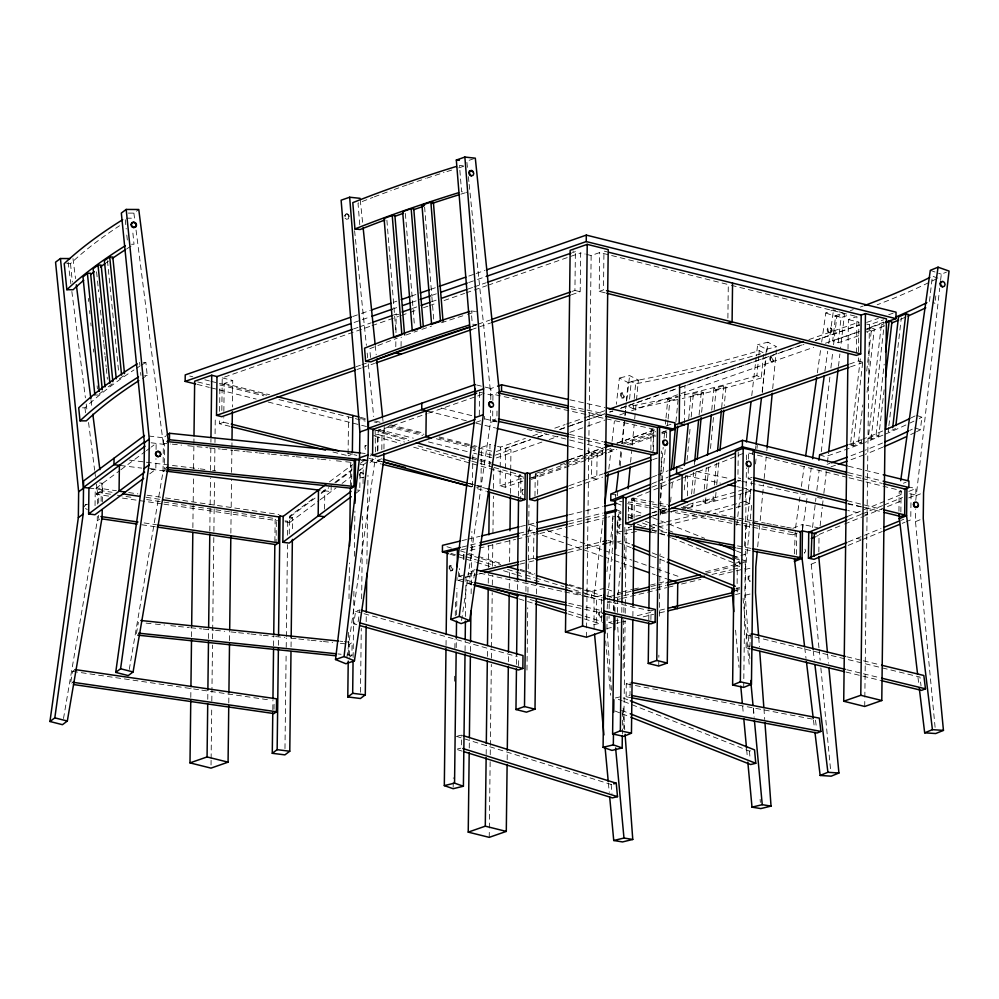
<?xml version="1.0" encoding="UTF-8"?>
<svg xmlns="http://www.w3.org/2000/svg" width="999" height="999" viewBox="0 0 999 999"><rect width="100%" height="100%" fill="white"/><g stroke="black" fill="none" stroke-linecap="round" stroke-linejoin="round"><path stroke-width="0.75" stroke-dasharray="5 3.75" d="M95.042 505.606L95.255 488.861L119.605 470.679M108.641 496.091L96.366 494.305L96.453 487.837L116.396 490.746M63.499 718.556L97.253 520.841L97.303 516.271M97.452 504.07L97.59 493.394L96.404 484.14M98.489 518.356L98.526 515.309M98.676 503.134L98.801 492.482L111.151 494.305M101.111 501.323L101.236 490.659L112.05 492.257M102.31 501.96L102.535 483.279L99.625 482.929M149.738 473.826L155.832 469.28L155.956 458.628M156.069 449.488L156.144 443.406L151.274 447.04M129.271 669.455L163.024 471.753L163.436 437.824L165.871 436.014M190.797 697.464L190.909 688.111M191.546 636.7L191.658 627.347M192.869 527.647L193.506 476.236M193.594 468.444L193.881 445.079M193.906 443.519L193.956 438.848M207.767 699.3L207.879 689.947M208.516 638.536L208.629 629.195M209.827 531.043L210.477 478.071M210.564 470.279L210.839 448.476M210.914 442.245L210.951 439.123M211.039 764.997L211.089 760.326M211.114 758.765L211.738 707.354M211.813 701.123L212.5 645.042M212.575 638.811L213.811 537.549M213.886 531.318L214.523 479.907M214.635 470.554L214.897 448.738M214.972 442.507L215.285 417.582M230.045 426.386L219.455 423.751L219.505 419.093M219.605 411.338L219.93 384.94L263.811 395.854M221.828 410.464L222.228 377.859L370.592 326.149M219.455 423.751L223.726 422.265L223.776 417.607M223.851 411.401L224.201 383.454L232.73 380.482L232.405 406.955M228.783 702.971L228.908 693.618M229.545 640.646L229.67 631.306M230.869 533.154L231.506 480.182M231.606 472.39L231.893 449.026M231.905 447.465L231.968 442.794M272.814 709.69L272.927 700.349M273.601 645.829L273.714 636.475M274.875 541.458L275.137 519.655L276.348 518.743L276.061 543.094M274.026 709.265L274.138 700.636M278.434 645.304L278.521 637.512M284.977 748.638L286.139 653.621M286.214 647.389L286.326 638.049M286.351 636.488L287.475 544.58M287.587 535.239L287.762 521.216L292.632 517.582L292.457 531.605M289.273 533.941L289.473 517.195L316.271 497.19M285.09 521.853L289.698 522.514L289.772 516.046L315.347 496.953M291.046 646.865L291.171 637.524M324.575 509.09L324.8 490.821M331.181 485.139L331.106 491.608L319.742 490.197M332.942 451.998L348.064 455.756L348.539 416.945M348.314 654.882L348.589 631.518M348.988 598.801L349.425 562.974M350.387 485.089L350.649 463.286L351.873 462.375L351.548 488.261M349.5 655.781L349.65 644.28L352.085 642.457L351.923 655.394L349.488 657.217M353.109 657.479L353.946 588.935M354.345 556.231L354.895 511.051M354.932 493.981L359.802 490.334L360.065 469.031M360.489 692.27L361.276 628.408M361.638 598.813L362.649 516.258M363.049 483.541L363.274 464.847L366.92 462.125M366.183 621.653L366.283 613.873M366.883 564.023L367.969 475.237M370.08 462.512L372.515 460.701L372.565 456.818M346.803 657.617L375.337 458.029M375.412 451.923L375.137 430.507M377.547 451.148L377.747 434.403L404.595 442.045M377.909 450.474L378.159 430.681L427.16 413.598M381.818 449.662L382.018 432.917L408.866 440.559M383.941 448.951L384.228 425.699M395.791 346.69L395.891 338.936M395.966 332.717L396.191 314.086L398.813 314.747M401.061 346.453L401.173 337.138M446.029 645.429L446.128 637.637M453.171 787.15L453.296 777.809M454.47 681.231L454.545 674.999M454.87 648.513L454.982 639.173M455.269 615.809L455.482 598.676M456.218 647.627L456.306 639.835M456.618 614.922L456.943 588.436M457.03 580.644L457.067 577.534M471.615 584.403L458.254 580.319L458.404 568.144M461.526 576.923L459.315 576.148L459.403 568.531M463.623 559.29L463.698 553.209L480.019 558.204M463.948 559.428L464.048 551.81M465.059 650.724L465.172 641.37M465.472 616.458L466.009 572.839M469.255 748.001L469.368 738.648M470.442 651.41L470.529 643.618M471.141 593.768L471.903 531.456M472.452 486.276L472.852 453.558M479.295 415.022L479.582 392.195M476.685 487.762L480.956 486.276L481.406 449.013M484.515 419.368L484.552 416.333M486.176 754.52L486.288 745.167M487.375 656.368L487.462 648.576M488.261 583.141L488.374 573.801M488.461 567.569L488.723 545.754M489.697 466.296L489.96 444.493L495.954 445.979M461.563 620.529L490.484 422.44L490.634 410.239M490.771 399.563L490.909 388.524L496.241 386.663M497.177 421.103L492.644 420.117L492.769 409.465M492.882 400.337L492.957 394.243L604.845 418.531M489.223 837.349L489.323 829.57M489.335 828.009L490.159 761.013M490.234 754.782L490.334 746.99M490.347 745.441L491.333 664.422M491.421 658.191L491.533 648.851M491.545 647.29L492.22 592.757M492.307 584.964L492.42 575.624M492.532 566.271L492.807 544.467M492.932 533.553L493.394 496.166M493.494 488.374L493.743 468.131M497.002 411.026L496.915 418.631L492.644 420.117M522.864 481.081L505.232 487.225L499.987 485.914L500.187 468.843M500.212 467.282L500.462 447.102L525.424 438.399M505.232 487.225L505.444 470.142M505.457 468.593L505.706 448.401L530.681 439.697M507.167 759.74L507.267 751.947M508.366 661.588L508.466 653.796M509.265 588.374L509.378 579.02M509.403 577.459L509.49 569.68M509.59 561.888L509.852 540.072M510.427 493.331L510.689 471.528M510.714 469.967L510.951 449.712L505.706 448.401M516.52 664.36L516.633 655.019M517.432 589.597L517.519 581.805M518.568 496.128L518.818 475.886L520.954 475.137L520.654 499.488M518.618 665.659L518.731 657.03M525.911 591.296L525.998 583.503M526.972 670.092L527.734 607.779M527.934 592.207L528.046 582.854M528.209 568.843L528.995 504.97M535.776 559.003L533.566 558.229L533.891 532.355L518.731 536.013M534.964 496.178L535.227 474.862L611.825 448.164M536.401 593.906L536.5 586.113M537.624 494.205L537.849 475.524L535.227 474.862M571.99 291.458L574.924 290.434L575.399 251.623L572.777 250.961M571.366 294.817L580.182 291.745L580.656 252.922L585.152 254.046M586.488 637.225L586.588 629.445M586.6 627.884L591.146 255.544L599.687 252.56L728.296 284.565L727.846 321.828M591.845 451.998L591.533 477.872L596.778 479.183L597.102 453.296M584.39 618.93L596.253 622.564L601.373 621.328L601.698 595.454L591.445 597.914L591.533 591.445L567.682 584.065M594.105 629.407L594.005 597.302L603.121 518.543M605.269 292.882L599.213 291.383L599.687 252.56M596.253 622.564L596.565 596.678L581.73 592.145M587.375 444.393L602.422 448.139L602.347 454.607L587.3 450.861M611.463 690.421L606.942 628.571L607.092 616.395M607.192 608.791L607.704 598.051M613.411 624.025L608.99 622.477L609.065 616.383M609.153 608.778L609.29 598.114M606.193 543.331L612.25 541.87L612.562 515.996L608.016 517.095M613.573 610.327L613.736 602.434M614.123 610.913L614.21 603.121M614.947 612.449L615.059 603.109M617.12 534.415L617.332 516.146L620.204 517.295M617.282 618.493L619.33 655.481M617.357 612.399L617.507 600.224L620.591 567.682M621.803 612.424L621.902 604.632M622.34 733.928L622.627 710.564M623.139 668.506L623.738 618.656M623.826 612.424L623.913 604.645M624.375 567.257L624.887 525.199M623.801 728.571L625.112 621.091M625.212 613.299L626.273 526.073M626.123 696.753L626.273 683.816L630.144 682.23L629.994 695.167L626.123 696.753L630.706 697.614M628.271 520.179L628.496 501.91L666.708 509.04M631.293 518.731L631.53 498.951L667.507 484.265M632.142 518.606L632.367 500.337L634.303 499.55L634.078 518.231M632.879 616.371L632.991 607.03M648.776 619.805L648.888 610.464M650.849 450.025L651.098 429.77L653.221 429.033L652.934 453.384M650.898 619.555L651.011 610.926L655.269 609.44M653.471 450.212L653.721 430.432L651.098 429.77M658.741 666.033L658.865 655.132M659.352 616.196L660.114 553.883M660.589 514.947L661.363 451.073M684.465 423.201L684.914 385.939M687.424 495.841L687.662 476.048M738.249 451.96L737.924 477.834L740.696 478.434M739.934 565.147L739.972 562.1L735.676 560.377M743.706 687.399L746.39 467.769M746.49 459.977L746.565 453.758L748.501 452.959L846.715 477.21M749.849 658.616L745.229 595.217L745.541 569.343L751.71 504.245M746.116 647.802L746.278 634.865L750.149 633.279L749.987 646.216L746.116 647.802L750.661 648.9M751.211 479.582L748.189 478.846L748.313 468.181M748.426 459.053L748.501 452.959M752.334 454.433L752.372 451.386M752.971 527.347L792.731 534.84L792.756 532.255M794.43 553.883L795.316 529.445M796.34 554.57L796.603 533.266M802.422 529.607L802.484 524.425L817.619 527.684M818.943 647.789L811.026 561.226M818.843 551.972L819.043 535.227L816.458 536.288M848.014 349.151L848.376 319.555L856.917 316.571L856.455 353.833M849.587 364.048L858.403 360.976L858.441 357.867M858.516 351.66L858.878 322.165L848.376 319.555M864.722 706.468L864.809 698.676M864.834 697.115L869.38 324.775L883.603 319.817M898.938 511.251L899.187 491.421L902.209 492.07M900.861 511.938L901.123 490.634L848.226 477.572M911.076 493.981L910.751 519.855L906.48 521.59M935.101 727.359L915.496 521.628L915.646 509.453M915.758 500.324L939.709 288.162M908.715 497.902L915.833 495.005L915.908 488.536L909.852 487.225M607.854 596.49L613.136 540.696M617.407 495.754L617.994 489.547M620.192 466.296L621.815 449.25M622.402 443.057L624.462 421.353M625.049 415.159L625.486 410.502M625.636 408.953L626.223 402.759M626.373 401.198L628.134 382.605L619.368 378.034L616.333 404.283M620.242 533.928L616.957 532.205L618.144 519.717A1058.79 396.278 5.4 0 0 621.166 519.13M629.57 399.163L631.243 381.531A1058.79 396.278 5.4 0 0 759.277 350.649L763.661 352.934A1058.79 396.278 5.4 0 1 635.626 383.816L631.243 381.531M677.859 399.525A1058.79 396.278 5.4 0 1 633.254 408.803L634.09 399.987M634.228 398.514L635.626 383.816M630.581 462.287L631.618 451.436M632.205 445.229L634.115 425.087M634.702 418.881L636.313 401.835M636.463 400.287L638.373 380.132L629.607 375.562L619.368 378.034M660.551 475.299L663.199 447.377M664.085 438.074L664.822 430.319M665.409 424.125L665.846 419.468M665.996 417.919L667.757 399.313L678.321 397.003M660.589 498.176L665.446 447.003M666.321 437.687L666.92 431.493M667.507 425.287L667.944 420.629M668.094 419.081L669.854 400.474L667.757 399.313M675.961 421.815L678.021 400.112M670.554 502.072L671.153 495.866M671.877 488.111L672.614 480.369M688.698 418.943L691.046 394.143L701.298 391.67L703.483 392.807L701.573 412.974M684.265 489.872L685.589 475.924M687.062 460.414L690.297 426.298M691.183 416.995L693.244 395.279L691.046 394.143M691.583 494.018L693.643 472.302M694.38 464.547L694.68 461.451M699.088 414.922L701.298 391.67M682.504 508.479L692.744 506.018L693.194 501.361M693.93 493.606L695.978 471.903M716.008 492.382L715.272 500.137L705.356 502.772L703.071 501.648L703.371 498.551M704.258 489.248L706.305 467.532M711.75 410.152L713.81 388.449L723.726 385.814L726.011 386.938L724.238 405.544M705.356 502.772L705.943 496.565M706.68 488.811L708.741 467.107M710.501 448.501L713.448 417.482M714.185 409.727L716.096 389.573L713.81 388.449M715.272 500.137L712.986 499.013L713.573 492.807M714.31 485.052L716.37 463.349M721.665 407.517L723.726 385.814M716.745 484.627L718.955 461.363M749.375 503.621L744.992 501.323L746.178 488.836L750.561 491.121L749.375 503.621A1058.79 396.278 5.4 0 1 714.597 513.361M763.523 354.408L761.288 377.922L756.905 375.636L758.728 356.531M758.865 355.057L759.277 350.649M755.531 463.948L756.268 456.206M757.005 448.451L757.292 445.354M762.299 392.657L765.671 357.005M765.821 355.457L766.408 349.25L757.642 344.68L756.393 355.482M757.692 546.728L763.573 484.727M764.16 478.533L766.221 456.83M766.807 450.624L767.095 447.527M772.689 388.636L776.36 349.887M858.728 335.676A1058.79 374.463 6.6 0 1 838.198 342.744L832.704 340.809L835.601 315.659A1058.79 374.463 6.6 0 0 843.019 313.174M812.549 527.547L815.933 498.114M816.832 490.359L819.143 470.229M821.278 451.635L830.019 375.724M830.906 367.982L832.866 350.936M833.578 344.742L836.787 316.858L844.53 313.698L840.609 347.777M838.198 342.744L841.096 317.595A1058.79 374.463 6.6 0 0 849.987 314.61M820.117 525.936L822.252 507.342M822.427 505.794L823.139 499.6M823.85 493.406L826.348 471.715M827.422 462.425L828.496 453.121M838.473 366.371L839.897 353.971M861.575 439.797L861.225 442.882L853.084 445.891L850.411 444.905L860.688 355.594M853.084 445.891L862.824 361.201M850.411 444.905L858.541 441.883L862.799 404.932M866.695 371.054L871.652 327.934L874.337 328.933L866.72 395.142M884.115 389.772L878.795 435.964L871.053 439.123L868.306 438.161L881.418 324.213L883.99 323.152M871.053 439.123L884.165 325.174L881.418 324.213M868.306 438.161L876.048 435.002L884.19 364.16M888.723 427.26L888.198 431.88L895.529 428.583M888.898 425.724L901.31 317.932M916.508 431.743A1058.79 374.463 6.6 0 0 920.416 429.782L921.865 417.207L916.37 415.272M935.314 300.312L935.826 295.866M940.596 280.419L941.308 274.213L946.465 272.115M608.828 469.13L611.151 449.063M612.05 441.333L614.373 421.266M606.93 571.665L613.186 517.619M615.509 497.552L615.859 494.455M619.255 465.122L621.041 449.675M621.753 443.506L624.25 421.878M624.974 415.709L626.036 406.443M626.76 400.262L629.607 375.562M736.75 525.349L740.509 492.919M751.76 395.629L756.218 357.03M744.317 546.041L751.822 481.181M755.569 448.751L755.931 445.666M762.175 391.62L766.108 357.654M766.82 351.473L767.894 342.207L757.642 344.68M795.529 527.909L800.499 492.607M801.36 486.463L804.17 466.508M817.357 372.852L820.816 348.289M821.678 342.145L825.786 312.974L833.528 309.815L844.53 313.698M802.622 529.358L807.379 495.579M808.241 489.448L811.275 467.957M824.887 371.228L827.696 351.273M828.77 343.594L833.528 309.815M356.755 624.7L353.758 623.863L355.582 611.338L359.852 609.852L359.041 615.421M358.841 616.808L358.029 622.377L353.758 623.863M472.003 584.365L468.968 583.703L470.791 571.178L475.062 569.692M473.838 578.034L474.862 571.078M75.05 669.58L72.615 671.403L70.442 684.09L72.877 682.28M136.451 633.591L138.374 622.315M449.975 565.834L449.925 569.617L451.211 570.854L449.188 569.805L449.225 566.008L451.273 565.509L453.071 568.818L452.51 570.529L450.462 571.041M451.773 570.704L452.322 568.993L450.537 565.684L451.273 565.509M621.39 393.044L621.341 396.828L622.627 398.064L620.604 397.015L620.641 393.231L622.689 392.719L624.487 396.029L623.925 397.739L621.878 398.251M623.189 397.914L623.738 396.216L621.952 392.894L622.689 392.719M619.717 524.9L619.68 528.683M599.625 612.15L599.575 615.946L600.861 617.182L600.112 617.357L598.314 614.035L598.876 612.337L600.923 611.825L600.174 612M601.423 617.02L601.972 615.322M770.654 357.043L770.604 360.826L771.89 362.063L769.867 361.014L769.904 357.23L771.952 356.718L773.75 360.027L773.189 361.738L771.141 362.25M772.452 361.913L773.001 360.214L771.216 356.893L771.952 356.718M748.888 576.161L748.838 579.944L750.124 581.181L749.375 581.356L748.101 580.119L748.139 576.336L750.187 575.824L749.45 575.998L750.724 577.235M344.443 216.084L345.716 214.136L345.067 215.871L345.679 217.919L347.202 219.081M346.653 213.948L348.176 215.11L348.788 217.17L348.127 218.893L348.751 218.681L349.4 216.945L348.788 214.897L347.265 213.736L345.105 214.348M365.497 449.3L364.885 447.252L365.547 445.517L364.26 447.465L364.872 449.513M522.527 493.481L521.915 491.421L522.577 489.697L521.303 491.645L521.915 493.693L523.439 494.855M620.591 518.868L618.98 517.732L618.331 515.696L619.018 513.948L617.769 515.921L618.418 517.969L620.029 519.093M827.809 328.047L827.11 329.795L827.759 331.83L829.37 332.967L831.568 332.305L832.267 330.557L831.618 328.521L829.994 327.385L827.809 328.047L828.321 331.606L829.932 332.742L831.568 332.305M831.006 332.53L831.705 330.781L831.056 328.746L829.432 327.61M84.366 506.805L85.152 505.007L87.363 504.195M362.287 472.252L360.427 472.802L359.64 474.6L360.377 476.598L362.212 477.609L364.073 477.047M99.151 394.118L102.46 391.383M128.309 213.099L133.891 213.124L138.761 209.49M108.154 386.85L113.037 383.216M120.829 469.767L145.18 451.585M146.403 450.674L150.062 447.952M96.366 494.305L102.46 489.76L101.286 480.507M151.099 442.782L163.361 444.293L168.232 440.659M166.696 467.445L164.261 469.268L164.573 443.394L170.767 444.018M97.253 520.841L99.688 519.03M163.024 471.753L167.894 468.119M329.445 481.868L352.585 464.585M321.441 492.407L329.97 486.051M334.84 482.417L351.885 469.68M360.414 463.324L365.284 459.69M370.154 456.043L372.602 454.233L369.493 453.908M321.141 493.556L328.446 488.099M335.751 482.642L351.586 470.829M289.698 522.514L318.931 500.699M320.142 499.787L335.976 487.974M342.07 483.429L351.81 476.148M359.116 470.704L365.209 466.158M360.427 472.802L363.761 473.526M119.343 378.783L124.663 375.149M652.322 477.11L656.618 475.362M658.041 474.775L668.056 470.691M652.247 483.578L656.543 481.83M657.966 481.256L667.981 477.16M651.885 487.187L659.09 484.253M660.526 483.666L667.719 480.731M668.955 483.678L680.469 478.983M681.905 478.396L743.793 453.159M651.573 513.061L667.407 506.605M652.809 516.021L667.195 510.152M737.724 481.381L740.596 480.207M632.055 526.211L628.184 527.797L631.243 528.359M748.189 478.846L752.06 477.26M792.806 528.371L802.484 524.425M903.408 483.254L906.18 482.13M792.731 534.84L797.252 533.004M847.589 516.396L903.096 493.756M908.79 491.433L915.908 488.536M848.451 519.517L861.263 514.298M882.604 505.594L862.686 513.711L847.751 510.501M884.028 505.007L902.534 497.465M819.055 534.477L843.243 524.612M844.667 524.025L861.75 517.057M863.173 516.483L903.021 500.224M915.821 495.754L920.978 493.656M848.276 541.883L881.006 528.533M900.936 520.404L903.783 519.243M848.139 545.404L860.938 540.172M862.362 539.597L882.292 531.468M902.209 523.339L905.057 522.177M810.988 564.273L816.146 562.162M915.496 521.628L921.952 519.005M866.233 329.945L871.652 327.934M866.195 331.955L874.337 328.933M473.888 158.654L466.783 161.139L467.42 167.333M352.709 316.533L360.065 313.973M361.526 313.461L370.342 310.389M393.856 302.185L396.79 301.161M411.488 296.041L415.896 294.505M430.581 289.385L436.463 287.337M468.781 276.074L474.662 274.026M476.123 273.514L484.94 270.442M354.108 322.49L370.267 316.858M393.768 308.654L396.715 307.63M411.401 302.51L417.282 300.462M431.968 295.342L436.376 293.806M468.706 282.542L476.048 279.982M477.522 279.47L486.338 276.398M353.596 328.933L358.004 327.397M359.465 326.885L371.216 322.789M393.256 315.11L396.191 314.086M412.35 308.454L416.758 306.918M431.443 301.798L437.325 299.75M468.169 288.998L472.577 287.462M474.05 286.95L485.801 282.854M572.464 252.647L575.399 251.623M372.065 325.637L398.501 316.421M401.436 315.397L408.791 312.837M410.252 312.325L417.594 309.765M423.476 307.717L427.884 306.181M429.345 305.669L436.7 303.109M444.043 300.549L464.61 293.381M466.071 292.869L486.638 285.702M488.111 285.19L580.656 252.922M356.056 366.733L360.464 365.197M361.938 364.685L366.333 363.149M472.102 326.273L476.511 324.737M477.984 324.225L489.735 320.13M356.893 369.568L361.301 368.032M362.774 367.52L374.525 363.424M471.478 329.633L490.571 322.977M599.213 291.383L603.483 289.897L603.958 251.074L606.98 251.823M428.608 413.099L476.173 396.516M477.622 396.004L481.943 394.505M373.489 435.889L384.153 432.167L383.828 429.071M479.37 392.132L490.821 394.992L499.363 392.008M348.064 455.756L350.911 454.77M475.861 422.39L483.066 419.88M381.705 458.791L377.435 460.277L381.905 461.55M375.287 462.599L382.392 460.127M490.484 422.44L499.025 419.468M481.431 447.465L489.96 444.493M532.779 435.839L541.583 432.767M554.807 428.159L565.097 424.575M566.558 424.063L582.717 418.431M584.19 417.919L604.757 410.751M808.94 339.573L858.878 322.165M496.416 451.473L530.207 439.697M537.562 437.137L546.378 434.066M559.59 429.458L568.406 426.386M569.88 425.874L586.038 420.229M587.512 419.717L603.671 414.086M609.552 412.038L612.487 411.014M621.303 407.942L680.069 387.462M681.543 386.95L803.483 344.443M815.234 340.347L859.315 324.975M866.657 322.415L878.408 318.319M888.698 314.735L893.106 313.199M538.024 437.137L545.367 434.577M560.064 429.458L604.133 414.098M610.002 412.05L612.936 411.026M620.292 408.466L677.572 388.499M679.045 387.987L803.908 344.468M815.659 340.372L859.727 325M495.317 455.169L510.951 449.712M496.341 457.942L541.883 442.07M549.238 439.51L558.054 436.438M569.805 432.342L585.963 426.71M587.437 426.198L605.057 420.042M619.755 414.922L624.163 413.386M631.505 410.826L813.686 347.327M825.436 343.231L859.24 331.443M866.583 328.883L884.215 322.739M569.055 459.765L602.422 448.139M616.932 443.081L656.106 429.42M666.258 425.886L673.513 423.351M569.755 459.69L583.004 455.069M584.477 454.557L605.107 447.377M616.895 443.269L653.721 430.432M499.987 485.914L523.488 477.722M535.239 473.626L546.99 469.53M560.214 464.922L564.622 463.386M566.083 462.874L604.283 449.562M621.902 443.419L655.694 431.643M623.613 444.056L656.018 432.754M529.32 478.496L537.849 475.524M661.588 432.38L665.858 430.894M531.68 478.009L565.459 466.233M566.933 465.721L583.091 460.089M584.552 459.577L615.409 448.826M627.16 444.73L655.069 434.99M662.412 432.43L666.82 430.894M850.436 366.895L862.187 362.799M531.256 479.383L606.705 453.084M608.154 452.584L616.858 449.55M629.907 444.992L656.031 435.889M661.825 433.866L667.632 431.843M569.43 485.576L581.218 481.468M582.692 480.956L603.321 473.763M568.793 488.936L602.672 477.122M652.759 459.665L657.18 458.129M468.968 583.703L473.239 582.217M85.152 505.007L87.013 504.458M363.723 477.31L361.863 477.872L360.027 476.86M716.096 389.573L726.011 386.938M618.456 514.185L620.654 513.511M703.071 501.648L712.986 499.013M348.751 218.681L346.578 219.305L345.055 218.132M364.922 445.729L366.471 445.329M521.965 489.91L523.501 489.51M621.028 524.562L618.98 525.074L618.418 526.773L618.93 528.858L620.953 529.92M600.112 617.357L602.16 616.845M749.375 581.356L750.686 581.018M628.134 382.605L638.373 380.132M766.408 349.25L776.648 346.778L767.894 342.207M693.244 395.279L703.483 392.807M462 540.634L466.496 539.547M467.994 539.185L480.007 536.288M520.541 526.51L535.551 522.889M568.568 514.922L603.096 506.605M461.913 547.102L478.434 543.119M518.956 533.341L535.476 529.358M568.493 521.391L603.021 513.074M461.138 549.9L468.718 548.076M470.229 547.714L477.809 545.879M568.743 523.951L603.596 515.546M470.104 550.349L477.684 548.526M479.195 548.164L515.571 539.385M517.095 539.023L535.277 534.64M539.822 533.541L567.095 526.96M568.618 526.598L606.505 517.457M683.241 506.63L690.559 504.87L692.744 506.018M459.315 576.148L474.463 572.489M519.93 561.525L533.566 558.229M568.431 549.825L603.284 541.421M465.247 577.322L477.372 574.4M478.883 574.038L481.918 573.301M519.805 564.173L527.385 562.337M528.896 561.975L537.986 559.777M568.306 552.472L603.159 544.068M458.254 580.319L463.374 579.083M617.02 542.02L620.866 541.096M591.533 591.445L604.333 588.361M732.367 557.479L745.167 554.395L736.5 550.948M735.139 563.261L745.092 560.864L734.977 556.843M620.566 592.282L617.594 593.006L617.519 599.475L620.491 598.751M622.065 591.92L632.479 589.41M633.965 589.048L638.436 587.974M650.349 585.102L666.72 581.156M705.431 571.815L745.629 562.125L745.554 568.593L715.771 575.774M609.303 596.603L631.63 591.208M650.986 586.538L655.456 585.464M656.942 585.102L667.369 582.592M706.068 573.264L731.38 567.157M732.866 566.795L737.337 565.721L737.025 591.595L741.445 593.144M615.209 597.789L631.593 593.831M650.948 589.173L655.406 588.086M656.892 587.737L665.834 585.576M711.987 574.45L731.343 569.78M732.829 569.418L738.785 567.981M621.977 598.389L666.645 587.624M668.131 587.262L674.088 585.826M681.53 584.028L700.886 579.358M607.267 602.697L610.189 601.985M745.541 569.343L749.924 568.281M735.813 588.898L739.66 587.974L736.787 586.825M593.681 624.762L602.459 622.639M734.877 590.696L739.272 589.647M608.99 622.477L611.962 621.753M613.448 621.403L619.405 619.967M637.275 615.659L653.646 611.7M659.602 610.264L665.559 608.828M616.383 623.301L619.368 622.589M620.854 622.227L626.81 620.791M643.181 616.845L653.608 614.323M659.565 612.887L665.509 611.45M735.489 594.58L739.959 593.506M606.942 628.571L611.338 627.509M745.229 595.217L751.073 593.806M457.629 736.026L461.476 735.102L461.313 748.039L457.467 748.963M620.242 696.815L615.109 698.039L622.34 700.898M456.356 736.338L611.138 784.452L613.698 783.84M623.776 701.473L749.412 751.098L751.972 750.486M669.854 400.474L677.397 398.826M660.039 511.85L667.582 510.214M660.626 513.349L666.658 512.037M95.929 395.03L98.052 395.017M126.374 218.182L131.393 218.194A1058.79 265.484 -5.7 0 0 128.971 219.705M131.506 244.256L134.016 244.268L132.63 230.469M66.733 263.636L70.504 263.661A1058.79 265.484 -5.7 0 1 119.518 225.762M143.381 362.362L145.891 362.375L147.203 375.412A1058.79 265.484 -5.7 0 0 142.37 378.434M144.693 375.399L147.203 375.412M82.48 407.817L84.99 407.829A1058.79 265.484 -5.7 0 1 134.003 369.93M172.315 444.168L181.606 445.117M187.787 445.741L195.529 446.528M197.078 446.69L207.917 447.777M209.465 447.939L220.292 449.038M221.84 449.2L232.68 450.299M234.228 450.449L245.067 451.548M246.616 451.71L257.442 452.809M258.991 452.959L269.83 454.058M271.378 454.22L282.218 455.319M283.766 455.469L294.593 456.568M296.141 456.73L306.98 457.829M308.529 457.979L319.368 459.078M320.904 459.24L330.194 460.177M336.388 460.814L344.131 461.588M345.679 461.75L351.873 462.375M360.189 452.947L367.944 453.746M361.663 459.577L372.515 460.701M339.747 641.171L342.832 641.495M344.368 641.658L352.085 642.457M146.091 623.114L153.796 623.913M155.345 624.075L164.598 625.037M170.767 625.674L176.935 626.323M178.471 626.485L189.273 627.597M190.809 627.759L201.598 628.883M203.147 629.045L213.936 630.169M215.484 630.332L224.738 631.293M230.906 631.93L237.075 632.567M238.611 632.729L249.413 633.853M250.949 634.015L261.75 635.139M263.286 635.302L274.088 636.413M275.624 636.575L284.877 637.537M291.046 638.186L297.215 638.823M298.751 638.985L309.553 640.109M311.089 640.272L321.89 641.383M323.426 641.545L332.679 642.507M340.397 643.319L349.65 644.28M338.012 653.945L341.109 654.27M347.29 654.907L351.923 655.394M463.386 165.871L459.478 165.472L461.6 191.783L466.82 192.32M475.149 311.401L471.241 310.989L472.302 324.151L476.211 324.55M361.126 460.352L365.334 460.864M148.876 436.026L163.436 437.824M360.115 464.46L363.274 464.847M129.458 460.114L144.855 462.025M146.391 462.225L198.751 468.718M200.287 468.906L204.907 469.48M212.612 470.429L215.684 470.816M357.28 490.022L359.802 490.334M149.525 468.494L155.832 469.28M120.654 465.509L141.696 468.119M150.936 469.268L164.798 470.979M88.936 488.074L102.46 489.76M289.473 517.195L292.632 517.582M284.952 520.866L287.762 521.216M128.671 492.532L137.874 493.881M147.078 495.217L163.961 497.689M165.497 497.914L279.033 514.485M122.452 498.101L162.35 503.933M163.886 504.158L277.422 520.729M72.615 671.403L114.148 677.434M115.684 677.659L200.287 689.922M201.835 690.147L271.054 700.199M146.016 497.29L161.451 499.575M117.333 495.217L134.316 497.739M146.666 499.562L276.348 518.743M144.156 522.939L156.506 524.762M141.721 524.75L155.619 526.81M632.367 500.337L650.711 503.758M652.235 504.045L667.519 506.893M736.288 519.717L751.573 522.564M672.814 510.177L718.668 518.731M720.192 519.018L732.417 521.291M733.94 521.578L740.059 522.714M741.583 523.001L752.284 524.999M753.808 525.287L793.543 532.692M651.922 529.92L659.565 531.343M661.088 531.63L667.207 532.767M737.499 545.879L751.248 548.439M651.111 532.067L666.383 534.915M736.688 548.026L751.972 550.874M610.839 494.043L618.481 495.479M632.242 498.076L647.539 500.961M649.063 501.248L656.718 502.697M658.241 502.984L667.419 504.72M681.181 507.305L685.764 508.179M687.3 508.466L751.523 520.579M753.046 520.866L765.284 523.176M766.807 523.464L771.403 524.338M772.926 524.625L779.045 525.774M780.581 526.061L785.164 526.935M786.688 527.222L791.283 528.084M627.584 503.683L647.464 507.43M648.988 507.717L656.63 509.165M658.166 509.453L751.448 527.047M626.273 683.816L633.903 685.252M635.426 685.551L815.459 719.692L816.52 728.571M909.777 493.693L915.833 495.005M678.159 467.52L682.704 468.494M696.34 471.428L729.67 478.608M737.237 480.232L740.271 480.881M741.782 481.218L805.406 494.905M817.532 497.514L822.077 498.489M847.826 504.033L861.463 506.968M862.974 507.292L867.519 508.266L867.444 514.735L862.899 513.761M685.651 475.624L720.491 483.116M737.162 486.7L740.184 487.35M741.708 487.687L752.309 489.96M856.817 538.399L860.976 539.298M631.53 498.951L634.303 499.55M619.63 501.211L622.402 501.81M571.316 408.841L604.57 416.059M606.356 418.856L653.221 429.033M569.48 434.39L583.091 437.337M584.602 437.662L602.747 441.608M569.755 436.863L603.021 444.08M570.017 399.825L604.994 407.492M569.942 406.293L604.919 413.961M567.432 590.059L602.272 597.752M470.791 571.178L473.826 571.853M479.882 573.176L563.174 591.558M564.685 591.883L611.625 602.247M613.149 602.572L651.011 610.926M568.718 603.296L602.06 610.664M567.482 605.456L600.824 612.824M846.815 656.768L861.912 660.439M863.423 660.801L880.044 664.834M746.278 634.865L919.967 677.06L921.041 685.938M846.79 669.717L861.925 673.388M863.436 673.751L880.069 677.784M845.953 672.027L880.743 680.469M848.401 466.221L881.692 474.35M848.313 472.689L881.618 480.819M847.564 474.875L861.163 478.234M862.674 478.608L882.329 483.454M847.252 500.761L882.005 509.34M847.914 503.459L864.535 507.554M866.046 507.929L881.155 511.663M731.33 285.327L856.917 316.571M586.65 254.42L591.146 255.544M866.757 324.126L869.38 324.775M574.924 290.434L580.182 291.745M858.403 360.976L862.349 361.963M476.585 384.952L490.909 388.524M441.383 408.067L472.989 415.921M485.027 418.918L497.077 421.915M527.172 429.408L585.876 444.018M427.56 411.113L466.895 420.904M475.924 423.139L483.441 425.012M484.952 425.387L495.492 428.009M569.23 446.366L585.789 450.487M222.228 377.859L232.73 380.482M497.452 446.353L500.462 447.102M224.201 383.454L269.593 394.742M360.377 417.345L366.433 418.843M375.512 421.103L380.045 422.24M390.634 424.875L423.926 433.154M439.061 436.925L472.352 445.204M473.863 445.579L476.885 446.328M189.76 376.036L192.782 376.798M204.87 379.795L209.403 380.931M210.914 381.306L268.319 395.592M360.489 418.531L366.533 420.03M374.088 421.915L377.11 422.664M389.185 425.674L423.938 434.315M439.048 438.074L469.268 445.591M470.779 445.966L476.823 447.477M478.334 447.852L491.933 451.236M278.946 399.625L365.184 421.091M387.887 426.735L422.689 435.389M436.301 438.786L477.16 448.951L472.889 450.437L493.893 455.669M197.665 381.943L209.665 384.927M197.228 384.39L209.315 387.4M210.826 387.774L256.156 399.051M268.244 402.06L366.446 426.498M378.534 429.508L413.286 438.149M428.396 441.908L467.682 451.685M473.726 453.196L476.748 453.946M478.259 454.32L491.845 457.704M374.213 429.695L384.153 432.167M518.818 475.886L523.314 476.998M223.726 422.265L229.77 423.776M347.802 453.146L352.335 454.27M353.846 454.645L356.88 455.407M368.981 458.416L382.592 461.8M468.843 483.266L480.956 486.276M363.199 459.528L381.356 464.048M467.607 485.502L473.663 487.012M355.582 611.338L517.232 656.618M376.536 430.257L409.29 439.473M471.828 457.08L491.183 462.525M374.975 436.313L400.287 443.431M413.686 447.202L523.851 478.209M471.516 458.379L490.909 463.886M418.032 445.866L470.229 460.714M471.728 461.138L492.607 467.07M494.105 467.495L520.954 475.137M468.219 483.404L472.689 484.677M474.188 485.102L487.612 488.923M468.431 486.163L471.416 487.012M477.372 488.711L486.326 491.258M481.506 558.653L500.786 564.56M520.079 570.466L534.915 575.012M567.569 585.002L601.698 595.454M458.578 554.445L464.51 556.256M465.996 556.705L476.386 559.89M477.859 560.339L495.666 565.796M507.542 569.43L523.863 574.425M525.349 574.875L534.253 577.609M535.739 578.059L563.923 586.688M565.409 587.15L580.244 591.683M466.346 579.994L473.763 582.267M530.157 599.525L534.602 600.886M568.731 611.338L583.566 615.871M585.052 616.333L601.373 621.328M519.093 598.938L533.928 603.483M568.056 613.935L582.904 618.468M446.953 546.728L451.423 548.101M460.364 550.874L476.76 555.943M478.259 556.406L502.097 563.786M519.992 569.318L524.463 570.704M525.949 571.166L534.89 573.926M449.85 554.108L475.187 561.95M476.685 562.412L491.583 567.02M503.508 570.716L515.434 574.4M516.92 574.862L524.375 577.172M525.874 577.634L539.285 581.78M567.607 590.546L591.445 597.914M457.679 749.737L462.137 751.123M618.706 512.087L621.228 512.974M735.014 558.404L742.981 561.188M612.562 515.996L614.772 516.77M734.939 564.872L741.758 567.27M607.829 540.322L612.25 541.87M535.389 526.386L529.545 524.338L529.47 530.806L602.572 556.393M547.09 530.481L602.659 549.925M604.12 550.437L612.887 553.508M614.348 554.02L620.204 556.068M621.665 556.58L631.892 560.164M633.354 560.676L647.976 565.796M649.437 566.308L655.294 568.356M656.755 568.868L680.144 577.047M604.033 556.905L612.812 559.977M614.273 560.489L620.117 562.537M621.578 563.049L631.818 566.633M652.285 573.801L655.207 574.825M656.68 575.337L666.907 578.908M606.98 589.285L614.934 592.07M606.905 595.754L612.212 597.614M450.961 553.296L456.019 555.057M930.306 270.342L941.308 274.213M937.874 278.122L932.367 276.174L929.482 301.323L934.977 303.259M835.601 315.659L841.096 317.595M825.786 312.974L836.787 316.858M914.922 427.847L920.416 429.782M876.048 435.002L878.795 435.964M819.592 454.745L825.099 456.693A1058.79 374.463 6.6 0 0 863.948 442.794M858.541 441.883L861.225 442.882M623.126 697.951L628.895 700.237M621.528 710.314L628.746 713.161M614.959 710.988L620.729 713.261M622.177 713.835L629.395 716.683M616.608 503.346L620.941 505.057M628.171 507.929L642.607 513.661M652.722 517.682L704.72 538.336M616.533 509.815L620.866 511.525M628.084 514.398L635.314 517.27M645.416 521.278L656.98 525.874M658.416 526.448L667.082 529.882M668.531 530.457L672.864 532.18M628.196 517.22L632.492 518.943M642.519 522.964L648.251 525.274M649.687 525.849L656.855 528.721M658.291 529.295L666.882 532.754M637.399 524.2L641.695 525.936M651.735 529.957L670.366 537.437M671.79 538.011L734.852 563.336M625.012 541.945L630.744 544.243M652.235 552.872L657.966 555.182M659.402 555.756L666.57 558.628M618.456 542.607L631.356 547.777M651.41 555.831L658.578 558.716M660.014 559.29L665.746 561.588M633.254 408.803L628.87 406.518A1058.79 396.278 5.4 0 0 677.834 396.253M618.144 519.717L620.329 520.854M85.464 508.528L87.3 509.54M804.994 549.15L805.644 551.186L804.382 553.159L805.082 551.411L804.432 549.375M133.891 213.124L134.678 219.28M136.051 230.07L163.361 444.293M72.989 258.579L75.537 278.609M91.059 400.362L91.846 406.531M68.119 262.213L70.867 283.791M71.853 291.496L85.402 397.839M86.189 404.008L87.175 411.713M88.549 422.502L94.643 470.279M94.843 471.815L95.429 476.436M917.981 677.409L918.73 683.566M813.223 650.699L814.335 659.939M804.732 647.702L806.031 658.478M813.461 720.042L814.397 727.734M468.369 176.623L469.006 182.817M469.168 184.365L490.821 394.992M360.264 199.875L362.649 223.102M375.237 345.442L376.186 354.732M382.717 418.231L383.042 421.328M354.595 230.719L366.383 345.329M367.182 353.072L367.657 357.717M368.294 363.911L373.701 416.558M125.275 219.705L126.199 228.908M126.811 235.04L127.435 241.171M139.61 362.35L139.897 365.247M140.634 372.49L140.921 375.387M107.467 260.677L118.569 371.116M96.591 271.803L97.365 279.47M97.527 281.006L98.601 291.745M99.213 297.877L99.838 304.021M100.449 310.152L102.46 330.095M102.61 331.631L103.684 342.37M103.846 343.893L104.92 354.633M105.082 356.168L106.156 366.908M106.306 368.444L107.392 379.183M88.337 298.389L88.649 301.448M89.573 310.652L89.873 313.723M90.797 322.927L91.109 325.999M93.419 349.001L93.731 352.073M97.128 385.814L97.427 388.886M70.504 263.661L72.353 282.055M84.99 407.829L85.577 413.623M827.572 653.92L828.458 663.199M819.093 649.338L820.129 660.164M820.866 667.906L830.594 769.992M743.056 598.251L749.262 664.984M753.308 708.453L754.033 716.208M749.412 751.098L750.112 758.566M735.564 630.207L739.023 667.457M742.632 706.268L743.356 714.023M746.665 749.725L747.389 757.479M605.644 640.908L610.701 695.242M611.138 784.452L611.975 793.406M608.391 783.079L609.253 792.382M424.612 206.918L431.755 295.167M431.88 296.715L433.878 321.478M405.382 213.474L414.523 326.498M386.9 220.23L396.041 333.254M359.777 224.862L358.017 203.197A1058.79 233.554 -4.6 0 1 372.952 197.377M370.492 357.492L369.78 348.726A1058.79 233.554 -4.6 0 1 397.302 338.174M758.74 637.587L759.415 646.865M763.935 708.703L764.722 719.53M753.458 708.079L754.145 717.357M760.114 799.3L760.351 802.397M623.164 708.041L624.75 729.682M471.553 326.536A1058.79 233.554 -4.6 0 1 477.522 324.687M405.881 335.052A1058.79 233.554 -4.6 0 1 417.557 330.894M421.878 329.383A1058.79 233.554 -4.6 0 1 431.568 326.049M441.433 322.739A1058.79 233.554 -4.6 0 1 466.046 314.785M467.52 314.31A1058.79 233.554 -4.6 0 1 476.461 311.538M374.325 196.853A1058.79 233.554 -4.6 0 1 391.246 190.572M394.118 189.523A1058.79 233.554 -4.6 0 1 407.267 184.852M408.753 184.328A1058.79 233.554 -4.6 0 1 425.424 178.634M426.835 178.159A1058.79 233.554 -4.6 0 1 444.031 172.515M446.94 171.591A1058.79 233.554 -4.6 0 1 452.809 169.718M458.728 167.869A1058.79 233.554 -4.6 0 1 464.697 166.009M460.851 194.168A1058.79 233.554 -4.6 0 1 465.322 192.782M905.181 317.282A1058.79 374.463 6.6 0 1 899.974 319.53M883.928 326.149A1058.79 374.463 6.6 0 1 867.269 332.555M936.575 278.771A1058.79 374.463 6.6 0 1 929.994 282.018M928.67 282.667A1058.79 374.463 6.6 0 1 877.184 304.77M915.196 432.392A1058.79 374.463 6.6 0 1 908.541 435.614M882.779 447.177A1058.79 374.463 6.6 0 1 865.259 454.295M863.885 454.832A1058.79 374.463 6.6 0 1 848.463 460.651M835.464 465.259A1058.79 374.463 6.6 0 1 831.068 466.77M912.312 429.158A1058.79 374.463 6.6 0 1 909.689 430.457M882.529 442.994A1058.79 374.463 6.6 0 1 865.234 450.199M863.873 450.736A1058.79 374.463 6.6 0 1 848.626 456.618M829.969 463.324A1058.79 374.463 6.6 0 1 827.035 464.335M915.072 415.934A1058.79 374.463 6.6 0 1 911.138 417.882M882.666 430.981A1058.79 374.463 6.6 0 1 862.587 439.248M861.213 439.785A1058.79 374.463 6.6 0 1 848.663 444.567M921.865 417.207A1058.79 374.463 6.6 0 1 919.267 418.519M913.998 421.116A1058.79 374.463 6.6 0 1 909.989 423.039M905.931 424.962A1058.79 374.463 6.6 0 1 884.227 434.602M882.904 435.152A1058.79 374.463 6.6 0 1 865.334 442.257M863.248 305.994A1058.79 374.463 6.6 0 1 860.414 307.043M853.233 309.628A1058.79 374.463 6.6 0 1 850.336 310.639M883.84 322.028A1058.79 374.463 6.6 0 1 867.394 328.509M858.94 331.668A1058.79 374.463 6.6 0 1 832.704 340.809M761.288 377.922A1058.79 396.278 5.4 0 1 682.217 398.551M705.681 515.684A1058.79 396.278 5.4 0 1 651.273 528.434M636.413 531.518A1058.79 396.278 5.4 0 1 624.363 533.916M744.992 501.323A1058.79 396.278 5.4 0 1 707.255 511.863M696.803 514.547A1058.79 396.278 5.4 0 1 640.971 527.397M632.03 529.233A1058.79 396.278 5.4 0 1 624.512 530.731M623.014 531.031A1058.79 396.278 5.4 0 1 616.957 532.205M743.343 489.672A1058.79 396.278 5.4 0 1 684.352 505.419M667.107 509.465A1058.79 396.278 5.4 0 1 658.366 511.413M656.905 511.738A1058.79 396.278 5.4 0 1 652.497 512.699M640.671 515.209A1058.79 396.278 5.4 0 1 628.708 517.644M756.905 375.636A1058.79 396.278 5.4 0 1 679.283 395.929M750.561 491.121A1058.79 396.278 5.4 0 1 744.867 492.794M743.443 493.219A1058.79 396.278 5.4 0 1 685.876 508.391M675.824 510.751A1058.79 396.278 5.4 0 1 670.029 512.075M667.132 512.737A1058.79 396.278 5.4 0 1 658.353 514.672M656.88 514.985A1058.79 396.278 5.4 0 1 652.459 515.934M136.326 368.419A1058.79 265.484 -5.7 0 1 139.86 366.158M141.059 365.397A1058.79 265.484 -5.7 0 1 145.891 362.375M106.181 262.762A1058.79 265.484 -5.7 0 1 108.541 261.089M126.811 248.801A1058.79 265.484 -5.7 0 1 134.016 244.268"/><path stroke-width="1.5" d="M102.223 509.59L102.123 517.207L67.32 721.041L62.45 724.687L49.95 721.49L78.334 517.669L78.646 491.795L55.557 262.163L60.44 258.529L70.205 258.566M49.95 721.49L54.82 717.856L83.204 514.035L83.516 488.161L60.44 258.529M89.348 488.124L83.529 487.4L83.604 480.931L144.505 435.477M143.656 478.371L94.93 514.735L88.624 513.961L88.936 488.074L144.967 446.253M114.048 458.204L113.973 464.672L120.13 465.447M119.393 465.347L119.068 491.221L125.387 492.007M144.093 468.581L144.418 442.707L121.329 213.074L126.199 209.44L138.761 209.49L168.232 440.659L167.894 468.119L133.092 671.952L128.222 675.586L115.722 672.389L144.093 468.581L148.963 464.947L149.288 439.073L126.199 209.44M359.727 460.177L355.519 459.652L354.308 460.564L167.008 441.57L169.443 439.747L169.53 433.279L360.189 452.947M195.717 384.016L185.152 381.381L185.227 374.912L351.248 317.045M228.746 706.081L228.072 762.162L211.001 768.119L189.997 762.886L190.759 700.574M190.934 686.55L191.508 639.822M191.671 625.799L192.819 532.317M193.993 435.726L194.668 381.206L211.726 375.249L216.983 376.561L352.123 329.445M189.997 762.886L207.068 756.942L207.717 703.97M207.879 689.947L208.479 641.658M208.641 627.634L209.79 534.165M210.964 437.562L211.726 375.249M355.432 370.08L221.753 416.683L216.508 415.372L216.983 376.561M228.921 692.057L229.508 643.768M229.683 629.745L230.831 536.263M232.005 439.672L232.342 411.638M290.996 651.548L289.772 751.236L284.902 754.869L272.277 753.308L272.777 712.799M272.952 698.788L273.551 648.938M273.726 634.927L274.837 544.58M73.526 684.54L273.976 713.573L276.411 711.763L276.573 698.825L75.05 669.58M157.155 527.035L276.036 544.617L278.471 542.807L278.796 516.92L280.007 516.021L283.167 516.408L325.786 484.59M272.277 753.308L277.148 749.662L278.396 648.413M278.546 635.963L280.007 516.021M351.273 496.703L289.161 543.069L282.842 542.282L283.167 516.408M291.171 637.524L292.37 539.385M318.481 490.047L318.169 515.921L324.475 516.708M366.121 626.336L365.284 694.867L360.414 698.501L347.789 696.94L348.226 661.113M349.638 545.841L350.349 488.211M352.36 452.722L352.809 415.459M167.357 469.58L351.548 488.261L353.983 486.438L354.308 460.564M347.789 696.94L352.672 693.306L353.072 660.589M354.982 503.271L355.519 459.652M383.891 453.534L383.816 459.627L354.445 660.789L345.904 663.761L335.514 659.527L359.54 457.854L359.865 431.98L341.121 200.2L349.662 197.228L360.102 198.326M335.514 659.527L344.043 656.555L368.082 454.882L368.394 429.008L349.662 197.228M374.126 429.682L368.406 428.259L368.481 421.79L475.149 384.603M366.296 612.312L366.77 573.364M474.425 422.889L377.834 456.555L372.59 455.257L372.902 429.37L476.698 393.194M421.815 403.196L421.74 409.665L427.759 411.163M426.236 410.776L425.924 436.663L431.168 437.962M448.364 553.658L442.407 551.81L442.482 545.342L460.489 540.996M465.022 653.833L463.399 786.238L453.159 788.711L444.318 785.614L445.991 648.538M446.166 634.515L447.177 551.96L457.417 549.487L457.205 566.633M463.399 786.238L454.557 783.141L456.156 652.297M456.331 638.286L456.543 621.141M465.184 639.822L465.422 621.128M507.117 764.41L506.293 831.405L489.223 837.349L468.231 832.13L469.193 752.672M469.393 737.1L470.379 656.081M470.554 642.057L470.929 610.901M474.75 417.707L475.062 391.82L456.331 160.052L464.86 157.068L475.312 158.167L499.363 392.008L499.025 419.468L469.642 620.629L461.113 623.601L450.724 619.368L474.75 417.707L483.279 414.722L483.603 388.848L464.86 157.068M475.112 388.486L475.074 391.071L368.406 428.259M468.231 832.13L485.289 826.173L486.138 757.629M486.301 743.606L487.312 661.038M487.5 645.466L488.186 589.373M488.861 534.852L489.373 492.782M498.826 392.195L501.498 391.271L501.573 384.802L568.493 399.488M507.28 750.399L508.316 666.271M508.479 652.247L509.19 594.605M509.965 530.731L510.389 496.453M536.351 598.576L535.002 709.165L526.461 712.15L515.959 709.527L516.458 669.03M516.633 655.019L517.37 594.268M517.544 580.244L518.531 499.25M359.752 625.536L518.568 669.967L522.839 668.481L523.001 655.544L361.351 610.264M487.824 491.683L520.641 501.011L524.9 499.525L525.224 473.651L527.347 472.902L529.982 473.563L568.281 460.214M515.959 709.527L524.5 706.555L525.849 595.966M526.023 581.942L527.347 472.902M567.32 489.448L534.915 500.749L529.657 499.438L529.982 473.563M536.525 584.552L537.562 498.888M565.484 632.005L570.154 250.312L587.225 244.368L608.216 249.588L603.558 631.281L586.488 637.225L565.484 632.005L582.554 626.048L603.558 631.281M486.338 276.398L586.238 241.571L586.313 235.102L896.041 312.175L895.966 318.644L885.676 322.227M582.554 626.048L587.225 244.368M604.033 613.136L604.932 633.154M604.195 599.412L604.258 594.83M622.315 735.489L622.165 747.951L611.925 750.411L603.084 747.327L604.72 613.361M604.894 599.35L605.931 513.673L616.183 511.201M615.347 501.373L610.764 500.511L610.839 494.043L650.898 477.697M632.842 619.48L631.455 733.191L623.713 736.35L612.612 733.965L614.06 615.584M614.235 601.56L615.471 500.312L623.214 497.152L625.986 497.752L650.449 487.774M622.165 747.951L613.324 744.854L613.461 733.953M613.723 712.137L613.873 699.675M614.735 629.582L614.885 617.12M615.721 548.588L615.871 536.126M612.612 733.965L620.354 730.806L621.74 617.095M621.915 603.084L623.214 497.152M651.36 516.608L631.218 524.825L625.674 523.626L625.986 497.752M633.016 605.469L634.015 522.914M606.093 416.383L657.492 427.547L659.627 426.798L670.129 429.408L667.27 663.061L658.741 666.033L648.239 663.423L648.738 622.926M648.9 608.903L650.786 454.695M602.347 613.149L650.849 623.863L655.119 622.377L655.269 609.44L603.783 598.076M604.532 444.405L652.909 454.907L657.18 453.421L657.492 427.547M648.239 663.423L656.768 660.451L659.627 426.798M670.529 430.844L674.887 429.32L674.962 422.852L606.518 407.829M676.648 467.195L676.56 473.663L682.629 474.962M679.67 384.627L679.195 423.451L684.44 424.75M677.447 607.055L677.747 582.704M682.117 474.862L681.793 500.736L687.349 501.935M732.567 283.079L732.092 321.903L727.821 323.389M733.828 611.588L731.992 588.361M732.617 685.014L735.464 451.361L743.206 448.201L754.307 450.599L751.448 684.24L743.706 687.399L732.617 685.014L740.359 681.855L751.448 684.24M669.417 476.585L742.369 446.815L742.457 440.347L846.89 465.846M740.359 681.855L743.206 448.201M804.545 646.166L794.367 558.453M753.496 551.161L796.29 559.14L800.162 557.567L800.474 531.68L753.096 522.852M813.036 649.163L802.072 558.354L802.409 530.894L816.021 533.828M845.291 546.565L813.973 559.328L808.428 558.141L808.74 532.255L847.177 516.583M811.063 558.179L812.012 532.192M814.01 556.281L814.297 533.454L847.027 520.104M818.78 556.543L827.422 652.372M608.491 252.21L861.188 315.085L865.446 313.599L886.45 318.831L881.78 700.511L864.722 706.468L843.718 701.236L847.964 353.821M606.78 293.256L856.443 355.394L860.713 353.908L861.188 315.085M843.718 701.236L860.788 695.292L865.446 313.599M917.606 674.325L898.9 514.298M884.177 512.4L900.798 516.508L904.669 514.935L904.994 489.048L883.84 483.828M919.28 688.186L924.674 732.816L932.417 729.657L906.592 515.721L906.93 488.261M904.345 489.31L908.865 487.475L908.94 481.006L883.216 474.725M628.084 488.636L630.144 466.933M671.403 469.892L675.524 426.473M673.651 469.505L677.759 426.086M684.29 465.472L688.261 423.601M694.68 461.451L698.651 419.58M697.165 459.49L701.136 417.619M707.492 455.132L711.313 414.81M717.544 450.936L721.378 410.626M719.979 450.512L723.8 410.189M757.254 551.373L755.781 566.87L755.469 592.757L758.628 636.038M767.095 447.527L772.239 393.281M818.943 460.339L819.592 454.745A1058.79 374.463 6.6 0 0 847.252 445.092M828.671 451.573L838.111 369.468M885.614 351.848L889.16 321.054L891.907 322.015L885.526 377.46M885.551 429.408L898.488 316.995L905.818 313.698L908.64 314.635L895.878 425.499M892.706 427.647L905.818 313.698M604.907 503.109L608.304 473.763M614.61 505.269L615.147 500.636M616.221 491.371L618.543 471.291M733.89 550.049L734.253 546.965M746.403 441.958L751.036 401.81M756.106 444.118L761.463 397.802M450.724 619.368L459.253 616.395L483.279 414.722M115.722 672.389L120.592 668.756L148.963 464.947M805.694 455.756L816.707 377.46M812.562 458.741L824.237 375.836M900.698 480.669L930.306 270.342L938.049 267.183L949.05 271.066L923.563 492.594L923.238 518.481L943.443 730.381L935.701 733.541L924.674 732.816M908.004 480.581L938.049 267.183M470.079 170.779L469.418 172.515L470.029 174.575L471.565 175.737M489.897 402.16L489.248 403.896L489.86 405.956L491.383 407.117M664.01 440.397L663.348 442.132L663.96 444.18L665.484 445.342M666.408 445.154L667.07 443.419M747.327 461.613L746.628 463.361L747.277 465.397L748.888 466.533L750.524 466.096L751.223 464.348L750.574 462.312L748.963 461.176L746.765 461.838L746.066 463.586L746.715 465.621L748.338 466.758L749.962 466.321M914.572 502.422L913.873 504.17L914.522 506.206L916.133 507.342M917.207 507.142L917.906 505.394M159.79 456.256L160.577 454.458L159.84 452.472L158.004 451.461L156.144 452.023L155.357 453.821L156.094 455.806L157.942 456.818L160.14 455.994L160.939 454.195L160.19 452.21L158.354 451.198L156.493 451.76L155.707 453.558L156.456 455.544L158.292 456.555M102.298 389.847L90.584 273.276L87.4 273.301L82.992 276.935L94.868 395.042M112.875 381.68L101.161 265.097L98.027 265.085L93.144 268.719L105.02 386.838M83.529 487.4L144.418 441.945M78.646 491.795L83.516 488.161M144.418 442.707L149.288 439.073M167.095 435.102L169.53 433.279M78.334 517.669L83.204 514.035M88.624 513.961L144.643 472.14M282.842 542.282L351.049 491.371M124.513 373.614L112.8 257.043L109.703 256.993L104.371 260.627L116.246 378.733M885.289 322.627L889.16 321.054M669.492 470.117L742.457 440.347M610.764 500.511L650.811 484.165M669.155 480.144L735.364 453.134M625.674 523.626L650.137 513.648M668.843 506.018L735.052 479.008M668.631 509.565L736.275 481.968M799.637 532.03L802.409 530.894M811.3 538.386L815.172 536.813M794.33 561.513L802.072 558.354M898.85 518.881L906.592 515.721M808.428 558.141L846.852 542.457M883.853 527.372L899.512 520.979M883.715 530.881L899.362 524.5M631.668 682.517L819.33 718.119L820.928 731.43L817.057 733.016L632.23 697.914M881.555 665.209L923.838 675.486L925.449 688.798L921.577 690.384L882.254 680.831M814.947 732.354L820.154 775.449L827.896 772.289L838.923 773.014L828.895 667.832M838.923 773.014L831.18 776.173L820.154 775.449M404.558 334.89L394.917 215.672L392.232 215.434L384.091 218.444L393.718 337.65M395.08 337.15L401.873 334.64L392.232 215.434M411.176 208.679L402.647 211.663L412.275 330.869L420.816 327.897L411.176 208.679L413.786 208.953L423.301 326.623M371.815 309.877L390.909 303.209M401.198 299.625L410.015 296.553M420.292 292.969L429.108 289.897M439.398 286.313L465.846 277.098M486.413 269.93L586.313 235.102M185.152 381.381L351.161 323.514M371.74 316.346L392.307 309.166M402.585 305.582L409.94 303.022M420.217 299.438L430.507 295.854M440.784 292.27L467.232 283.054M372.689 322.277L391.783 315.622M402.073 312.038L410.876 308.966M421.166 305.382L429.982 302.31M441.733 298.214L466.695 289.51M487.262 282.342L570.991 253.159M216.508 415.372L354.583 367.245M376.623 359.565L469.168 327.297M491.196 319.618L570.516 291.97M375.999 362.912L471.478 329.633M492.045 322.465L569.892 295.329M359.865 431.98L368.394 429.008M475.062 391.82L483.603 388.848M497.577 386.201L501.573 384.802M359.54 457.854L368.082 454.882M372.59 455.257L474.937 419.58M609.165 409.215L803.059 341.621M605.107 447.377L612.474 444.805M674.787 424.987L848.126 364.56M671.228 429.358L848.963 367.407M529.657 499.438L567.956 486.088M604.795 473.251L650.461 457.33M605.619 476.098L651.286 460.177M430.869 202.135L440.509 321.353L431.593 324.275L421.965 205.07L430.869 202.135L433.404 202.435L443.044 321.653M942.257 281.593L940.621 282.03L939.934 283.778L940.583 285.814L942.194 286.95L944.392 286.276L945.079 284.54L944.43 282.492L942.819 281.368L941.183 281.793L940.496 283.541L941.145 285.589L942.756 286.713M481.506 535.926L519.043 526.873M537.05 522.527L567.07 515.284M604.595 506.243L616.608 503.346M442.407 551.81L460.414 547.464M479.932 542.757L518.956 533.341M536.975 528.995L566.995 521.753M604.52 512.712L616.533 509.815M479.333 545.516L518.731 536.013M536.913 531.63L567.232 524.313M480.531 571.028L518.419 561.888M536.6 557.504L566.908 550.187M603.284 541.421L606.318 540.684M484.952 572.577L518.294 564.535M566.783 552.834L537.986 559.777L535.776 559.003M603.159 544.068L606.193 543.331M633.129 590.859L649.5 586.9M667.369 582.592L700.124 574.7M633.079 593.481L649.45 589.522M667.32 585.214L704.545 576.236M731.955 591.408L734.877 590.696M668.543 608.116L732.554 592.669M668.493 610.739L732.504 595.292M444.318 785.614L454.557 783.141M603.084 747.327L613.324 744.854M613.698 783.84L616.258 783.216L617.507 796.653L612.387 797.889L463.636 751.585M630.344 700.799L754.545 749.874L755.781 763.298L750.661 764.535L630.844 717.245M609.69 797.04L613.736 840.496L623.975 838.036L632.767 839.46L625.087 734.327M747.826 762.137L752.01 807.155L762.249 804.682L771.041 806.106L764.947 722.614M632.767 839.46L622.514 841.932L613.736 840.496M771.041 806.106L760.801 808.578L752.01 807.155M122.69 219.68A1058.79 265.484 -5.7 0 0 64.223 263.624L66.846 289.698L73.114 289.722A1058.79 265.484 -5.7 0 1 83.729 280.257M137.175 363.861A1058.79 265.484 -5.7 0 0 78.709 407.804L80.02 420.841L86.301 420.866A1058.79 265.484 -5.7 0 1 138.811 380.694M932.417 729.657L943.443 730.381M166.696 467.445L353.983 486.438M169.443 439.747L360.115 459.415M140.809 620.491L338.199 641.008M138.649 633.179L336.463 653.783M137.762 635.164L335.577 655.769M456.331 160.052L459.315 160.352M456.481 166.396A1058.79 233.554 -4.6 0 0 352.797 202.647L354.932 228.958L360.152 229.508A1058.79 233.554 -4.6 0 1 384.84 220.017M469.742 311.451A1058.79 233.554 -4.6 0 0 364.56 348.176L365.622 361.326L370.854 361.875A1058.79 233.554 -4.6 0 1 470.067 327.01M421.965 205.07L424.488 205.369M166.333 471.166L318.793 490.084M352.672 693.306L365.284 694.867M277.148 749.662L289.772 751.236M72.877 682.28L276.411 711.763M122.852 493.856L139.835 496.378M162.999 499.8L278.796 516.92M100.924 516.545L137.974 522.027M158.054 524.987L278.471 542.807M101.573 518.818L137.088 524.063M672.102 507.742L734.764 519.43M633.578 526.498L650.386 529.632M668.731 533.054L734.44 545.304M752.784 548.726L800.162 557.567M634.29 528.933L651.111 532.067M667.919 535.202L735.152 547.739M631.518 695.454L820.928 731.43M728.071 484.752L735.651 486.376M753.82 490.284L846.228 510.177M620.354 730.806L631.455 733.191M498.738 393.082L568.294 408.179M498.426 418.968L567.969 434.053M604.258 441.933L657.18 453.421M498.688 421.441L568.244 436.526M501.498 391.271L568.419 405.956M606.443 414.298L674.887 429.32M476.573 570.029L567.432 590.059M474.75 582.554L565.684 602.634M603.583 611.001L655.119 622.377M473.514 584.702L565.971 605.119M751.66 633.641L845.304 656.405M751.498 646.59L845.279 669.342M881.58 678.159L925.449 688.798M752.172 649.263L844.442 671.653M742.369 446.815L846.802 472.315M883.128 481.193L908.865 487.475M753.883 451.76L846.053 474.513M753.571 477.634L847.252 500.761M883.516 509.702L904.669 514.935M754.233 480.332L846.403 503.084M586.238 241.571L895.966 318.644M606.505 290.647L860.713 353.908M395.716 352.909L400.961 354.208M496.99 428.384L567.732 445.991M277.16 396.628L358.866 416.958M231.281 424.15L338.723 450.886M384.116 462.175L405.294 467.457M231.556 426.773L325.374 450.112M382.867 464.423L467.607 485.502M860.788 695.292L881.78 700.511M656.768 660.451L667.27 663.061M524.5 706.555L535.002 709.165M207.068 756.942L228.072 762.162M485.289 826.173L506.293 831.405M120.592 668.756L133.092 671.952M54.82 717.856L67.32 721.041M359.528 622.789L522.839 668.481M416.321 442.669L470.029 457.954M492.407 464.31L525.224 473.651M383.191 459.215L466.733 482.979M487.612 488.923L524.9 499.525M383.404 461.975L466.933 485.739M508.216 566.833L518.593 570.017M536.401 575.461L567.569 585.002M496.028 589.073L518.281 595.891M536.088 601.336L565.759 610.426M474.575 585.314L517.607 598.488M535.414 603.933L566.583 613.473M462.962 735.564L616.258 783.216M462.799 748.501L617.507 796.653M633.279 567.145L649.362 572.777M668.368 579.42L678.608 583.004M673.001 607.03L677.422 608.578M630.182 713.736L755.781 763.298M719.168 544.068L735.064 550.374M687.312 537.912L734.977 556.843M675.486 536.201L734.24 559.79M632.18 544.817L649.375 551.723M668.006 559.203L735.351 586.251M632.779 548.351L649.987 555.257M667.182 562.162L734.54 589.21M459.253 616.395L469.642 620.629M344.043 656.555L354.445 660.789M471.004 170.604L472.539 171.766M490.821 401.985L492.357 403.146M76.324 284.777L90.872 398.826M92.832 414.235L99.9 469.717M814.897 664.547L827.896 772.289M806.405 661.55L813.273 718.506M363.137 227.747L375.075 343.893M376.673 359.39L382.555 416.683M109.703 256.993L121.578 375.112M98.027 265.085L109.89 383.204M87.4 273.301L99.276 391.408M750.711 680.506L753.021 705.344M754.457 720.866L762.249 804.682M740.759 686.088L742.344 703.159M743.78 718.681L746.528 748.176M615.609 748.014L623.975 838.036M594.542 634.065L603.92 734.952M605.069 747.377L608.254 781.518M759.752 651.498L763.823 707.155M354.932 228.958A1058.79 233.554 -4.6 0 1 458.603 192.707M365.622 361.326A1058.79 233.554 -4.6 0 1 469.305 325.075M394.805 216.358A1058.79 233.554 -4.6 0 1 403.509 213.237M413.623 209.69A1058.79 233.554 -4.6 0 1 423.339 206.356M431.793 203.521A1058.79 233.554 -4.6 0 1 459.365 194.643M905.843 436.9A1058.79 374.463 6.6 0 1 884.103 446.615M847.027 461.163A1058.79 374.463 6.6 0 1 838.386 464.248M908.366 431.106A1058.79 374.463 6.6 0 1 885.126 441.858M847.214 457.142A1058.79 374.463 6.6 0 1 831.43 462.824M909.814 418.531A1058.79 374.463 6.6 0 1 886.563 429.283M926.872 302.635A1058.79 374.463 6.6 0 1 895.778 317.033M925.773 307.817A1058.79 374.463 6.6 0 1 907.991 316.034M898.65 320.092A1058.79 374.463 6.6 0 1 892.02 322.877M929.769 277.485A1058.79 374.463 6.6 0 1 864.672 305.469M66.846 289.698A1058.79 265.484 -5.7 0 1 125.312 245.754M80.02 420.841A1058.79 265.484 -5.7 0 1 138.486 376.898M90.622 274.563A1058.79 265.484 -5.7 0 1 94.218 271.716M100.424 266.983A1058.79 265.484 -5.7 0 1 105.007 263.611M112.15 258.554A1058.79 265.484 -5.7 0 1 125.624 249.55M469.468 171.004L468.806 172.74L469.418 174.788L470.941 175.949L473.101 175.337L473.763 173.601L473.151 171.553L471.628 170.379L469.468 171.004M489.285 402.385L488.623 404.12L489.235 406.168L490.759 407.33L492.932 406.718L493.581 404.982L492.969 402.934L491.446 401.76L489.285 402.385M663.386 440.609L662.724 442.345L663.336 444.393L664.872 445.554L667.032 444.942L667.694 443.206L667.082 441.158L665.546 439.997L663.386 440.609M914.01 502.659L913.311 504.408L913.96 506.443L915.571 507.579L917.769 506.905L918.468 505.157L917.819 503.121L916.195 501.998L914.01 502.659M131.756 222.889L130.969 224.688L131.718 226.673L133.554 227.685L135.402 227.135L136.189 225.337L135.452 223.351L133.616 222.34L131.756 222.889M132.118 222.627L131.331 224.425L132.068 226.411L133.903 227.422L135.764 226.873L136.551 225.075L135.802 223.089L133.966 222.065L132.118 222.627"/></g></svg>
